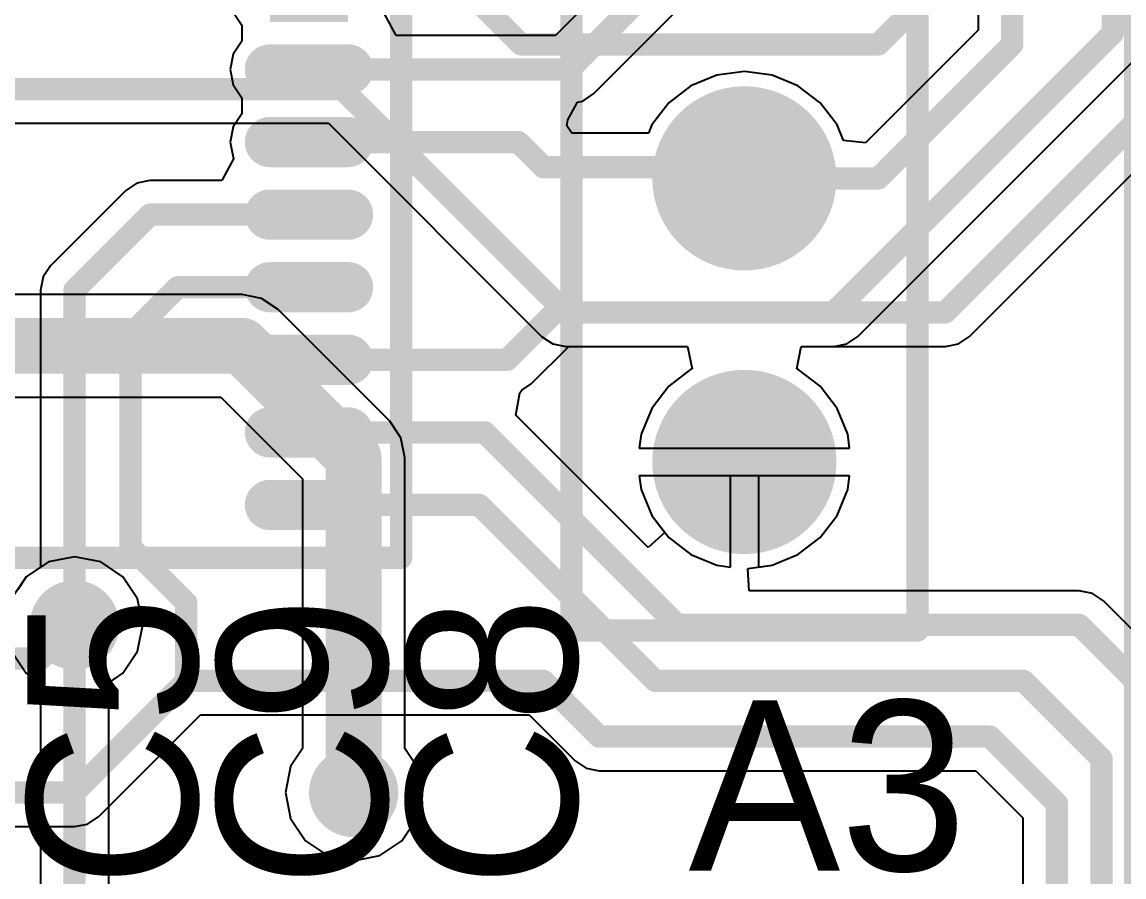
# Model space of a CAD drawing. Header units: millimetres. Extents: x -0.1 to 50.1, y -0.1 to 30.4.
# Drawn here: x 13.53 to 23.4, y 3.74 to 11.4 of the extents above; entities that cross this region are included whole.
import ezdxf

# ---------------------------------------------------------------- set-up
doc = ezdxf.new("R2010")
doc.units = ezdxf.units.MM
for name, color, linetype in [('BottomLayer', 5, 'Continuous'), ('BottomSolder', 6, 'Continuous'), ('MultiLayer', 9, 'Continuous'), ('TopLayer', 1, 'Continuous'), ('TopOverlay', 2, 'Continuous'), ('TopSolder', 216, 'Continuous')]:
    doc.layers.add(name, color=color, linetype=linetype)

msp = doc.modelspace()

# ---------------------------------------------------------------- linework, layer by layer
at = {"layer": 'BottomLayer'}
for p, q in [((21.0163, 8.5837), (23.5163, 11.0837)), ((12.5172, 10.4941), (16.2733, 10.4941)), ((16.2733, 10.4941), (18.1837, 8.5837)), ((15.5, 8.9588), (10.2038, 8.9588)), ((15.6756, 8.9239), (15.5, 8.9588)), ((15.8244, 8.8244), (15.6756, 8.9239)), ((16.8244, 7.8244), (15.8244, 8.8244)), ((18.1837, 8.5837), (18.1837, 8.5837)), ((18.1837, 8.5837), (18.2829, 8.5174)), ((18.2829, 8.5174), (18.4, 8.4941)), ((18.4, 8.4941), (18.4, 8.4941)), ((18.4, 8.4941), (19.4915, 8.4941)), ((19.4915, 8.4941), (19.5313, 8.2941)), ((20.4687, 8.2941), (20.5085, 8.4941)), ((20.5085, 8.4941), (20.8, 8.4941)), ((20.8, 8.4941), (20.9171, 8.5174)), ((20.8, 8.4941), (20.8, 8.4941)), ((20.9171, 8.5174), (21.0163, 8.5837)), ((19.5313, 8.2941), (19.5209, 8.2898)), ((20.4791, 8.2898), (20.4687, 8.2941)), ((19.5209, 8.2898), (19.3225, 8.1375)), ((20.6775, 8.1375), (20.4791, 8.2898)), ((19.3225, 8.1375), (19.1702, 7.9391)), ((20.8298, 7.9391), (20.6775, 8.1375)), ((10.2038, 8.0412), (15.31, 8.0412)), ((15.31, 8.0412), (16.0412, 7.31)), ((19.1702, 7.9391), (19.0745, 7.708)), ((20.9255, 7.708), (20.8298, 7.9391)), ((16.9239, 7.6756), (16.8244, 7.8244)), ((19.0745, 7.708), (19.0583, 7.585)), ((20.9417, 7.585), (20.9255, 7.708)), ((16.9588, 7.5), (16.9239, 7.6756)), ((19.0583, 7.585), (20, 7.585)), ((20, 7.585), (20.9417, 7.585)), ((16.9588, 4.8933), (16.9588, 7.5)), ((16.0412, 7.31), (16.0412, 4.8933)), ((19.875, 7.335), (19.0583, 7.335)), ((19.0583, 7.335), (19.0745, 7.212)), ((19.875, 6.5183), (19.875, 7.335)), ((20.9417, 7.335), (20.125, 7.335)), ((20.125, 7.335), (20.125, 6.5183)), ((20.9255, 7.212), (20.9417, 7.335)), ((19.0745, 7.212), (19.1702, 6.9809)), ((20.8298, 6.9809), (20.9255, 7.212)), ((19.1702, 6.9809), (19.3225, 6.7825)), ((20.6775, 6.7825), (20.8298, 6.9809)), ((19.3225, 6.7825), (19.5209, 6.6302)), ((20.4791, 6.6302), (20.6775, 6.7825)), ((19.5209, 6.6302), (19.752, 6.5345)), ((20.248, 6.5345), (20.4791, 6.6302)), ((13.7659, 6.5652), (13.5674, 6.4326)), ((14, 6.6118), (13.7659, 6.5652)), ((14.2341, 6.5652), (14, 6.6118)), ((14.4326, 6.4326), (14.2341, 6.5652)), ((19.752, 6.5345), (19.875, 6.5183)), ((20.125, 6.5183), (20.248, 6.5345)), ((13.5674, 6.4326), (13.4348, 6.2341)), ((14.5652, 6.2341), (14.4326, 6.4326)), ((14.6118, 6), (14.5652, 6.2341)), ((14.5652, 5.7659), (14.6118, 6)), ((13.4348, 5.7659), (13.5674, 5.5674)), ((14.4326, 5.5674), (14.5652, 5.7659)), ((13.5674, 5.5674), (13.6941, 5.4828)), ((14.3059, 5.4828), (14.4326, 5.5674)), ((13.6941, 5.4828), (13.6941, 2.7)), ((14.3059, 2.8267), (14.3059, 5.4828)), ((16.0412, 4.8933), (15.9348, 4.7341)), ((17.0652, 4.7341), (16.9588, 4.8933)), ((15.9348, 4.7341), (15.8882, 4.5)), ((17.1118, 4.5), (17.0652, 4.7341)), ((15.8882, 4.5), (15.9348, 4.2659)), ((17.0652, 4.2659), (17.1118, 4.5)), ((15.9348, 4.2659), (16.0674, 4.0674)), ((16.9326, 4.0674), (17.0652, 4.2659)), ((16.0674, 4.0674), (16.2659, 3.9348)), ((16.7341, 3.9348), (16.9326, 4.0674)), ((16.2659, 3.9348), (16.5, 3.8882)), ((16.5, 3.8882), (16.7341, 3.9348))]:
    msp.add_line(p, q, dxfattribs=at)
for points, const_width in [([(23.3, 11.3), (23.3, 14.5)], 0.2), ([(21.2, 11.2), (22.8, 12.8)], 0.2), ([(17.2, 12), (18, 11.2)], 0.2), ([(20.8, 8.8), (23.3, 11.3)], 0.2), ([(18, 11.2), (21.2, 11.2)], 0.2), ([(12, 10.8), (16.4, 10.8)], 0.2), ([(16.4, 10.8), (18.4, 8.8)], 0.2), ([(18.4, 8.8), (20.8, 8.8)], 0.2), ([(9.745, 8.5), (15.5, 8.5)], 0.5), ([(15.5, 8.5), (16.5, 7.5)], 0.5), ([(16.5, 4.5), (16.5, 7.5)], 0.5), ([(14, 2.7), (14, 6)], 0.2)]:
    msp.add_lwpolyline(points, dxfattribs=dict(at, const_width=const_width))
for points, const_width in [([(23.25, 11.3, 1), (23.35, 11.3, 1)], 0.1), ([(23.25, 11.3, 1), (23.35, 11.3, 1)], 0.1), ([(17.95, 11.2, 1), (18.05, 11.2, 1)], 0.1), ([(17.95, 11.2, 1), (18.05, 11.2, 1)], 0.1), ([(21.15, 11.2, 1), (21.25, 11.2, 1)], 0.1), ([(21.15, 11.2, 1), (21.25, 11.2, 1)], 0.1), ([(16.35, 10.8, 1), (16.45, 10.8, 1)], 0.1), ([(16.35, 10.8, 1), (16.45, 10.8, 1)], 0.1), ([(19.625, 10, 1), (20.375, 10, 1)], 0.75), ([(18.35, 8.8, 1), (18.45, 8.8, 1)], 0.1), ([(18.35, 8.8, 1), (18.45, 8.8, 1)], 0.1), ([(20.75, 8.8, 1), (20.85, 8.8, 1)], 0.1), ([(20.75, 8.8, 1), (20.85, 8.8, 1)], 0.1), ([(15.375, 8.5, 1), (15.625, 8.5, 1)], 0.25), ([(15.375, 8.5, 1), (15.625, 8.5, 1)], 0.25), ([(19.625, 7.46, 1), (20.375, 7.46, 1)], 0.75), ([(16.375, 7.5, 1), (16.625, 7.5, 1)], 0.25), ([(16.375, 7.5, 1), (16.625, 7.5, 1)], 0.25), ([(13.8, 6, 1), (14.2, 6, 1)], 0.4), ([(13.95, 6, 1), (14.05, 6, 1)], 0.1), ([(16.3, 4.5, 1), (16.7, 4.5, 1)], 0.4), ([(16.375, 4.5, 1), (16.625, 4.5, 1)], 0.25)]:
    msp.add_lwpolyline(points, format="xyb", close=True, dxfattribs=dict(at, const_width=const_width))
at = {"layer": 'BottomSolder', "const_width": 0.825}
for points in [[(19.5875, 10, 1), (20.4125, 10, 1)], [(19.5875, 7.46, 1), (20.4125, 7.46, 1)]]:
    msp.add_lwpolyline(points, format="xyb", close=True, dxfattribs=at)
at = {"layer": 'MultiLayer'}
for points, const_width in [([(19.625, 10, 1), (20.375, 10, 1)], 0.75), ([(19.625, 7.46, 1), (20.375, 7.46, 1)], 0.75), ([(13.8, 6, 1), (14.2, 6, 1)], 0.4), ([(16.3, 4.5, 1), (16.7, 4.5, 1)], 0.4)]:
    msp.add_lwpolyline(points, format="xyb", close=True, dxfattribs=dict(at, const_width=const_width))
at = {"layer": 'TopLayer'}
for p, q in [((22.0941, 13.0921), (22.0941, 11.3267)), ((19.05, 12.0226), (18.3083, 11.2809)), ((18.6513, 10.7587), (19.4826, 11.59)), ((15.4203, 11.4884), (15.4977, 11.3727)), ((16.8815, 11.2809), (16.7746, 11.4809)), ((15.4977, 11.3727), (15.4977, 11.2273)), ((18.3083, 11.2809), (16.8815, 11.2809)), ((22.0941, 11.3267), (21.0863, 10.3189)), ((15.4977, 11.2273), (15.4203, 11.1116)), ((15.4203, 11.1116), (15.3931, 10.975)), ((15.3931, 10.975), (15.4203, 10.8384)), ((20, 10.9582), (19.752, 10.9255)), ((20.248, 10.9255), (20, 10.9582)), ((19.752, 10.9255), (19.5209, 10.8298)), ((20.4791, 10.8298), (20.248, 10.9255)), ((15.4203, 10.8384), (15.4977, 10.7227)), ((19.5209, 10.8298), (19.3225, 10.6775)), ((20.6775, 10.6775), (20.4791, 10.8298)), ((15.4977, 10.7227), (15.4977, 10.5773)), ((18.4171, 10.5239), (18.506, 10.6832)), ((18.506, 10.6832), (18.5521, 10.6924)), ((18.5521, 10.6924), (18.6513, 10.7587)), ((19.3225, 10.6775), (19.1702, 10.4791)), ((20.8298, 10.4791), (20.6775, 10.6775)), ((15.4977, 10.5773), (15.4203, 10.4616)), ((18.4103, 10.4691), (18.4171, 10.5239)), ((18.4537, 10.4059), (18.4103, 10.4691)), ((19.1702, 10.4791), (19.1398, 10.4059)), ((20.8874, 10.34), (20.8298, 10.4791)), ((22.0163, 8.5837), (23.9834, 10.5508)), ((15.4203, 10.4616), (15.3931, 10.325)), ((19.1398, 10.4059), (18.4537, 10.4059)), ((15.3931, 10.325), (15.4203, 10.1884)), ((21.0863, 10.3189), (20.8874, 10.34)), ((15.4254, 10.1809), (15.3185, 9.9809)), ((15.4203, 10.1884), (15.4254, 10.1809)), ((14.675, 9.9809), (14.5579, 9.9576)), ((15.3185, 9.9809), (14.675, 9.9809)), ((14.4587, 9.8913), (13.7837, 9.2163)), ((14.5579, 9.9576), (14.4587, 9.8913)), ((14.4587, 9.8913), (14.4587, 9.8913)), ((13.7837, 9.2163), (13.7174, 9.1171)), ((13.7174, 9.1171), (13.6941, 9)), ((13.6941, 9), (13.6941, 9)), ((13.6941, 9), (13.6941, 6.5172)), ((18.0913, 8.1587), (18.4267, 8.4941)), ((18.4267, 8.4941), (19.4915, 8.4941)), ((19.4915, 8.4941), (19.5313, 8.2941)), ((20.4687, 8.2941), (20.5085, 8.4941)), ((20.5085, 8.4941), (21.8, 8.4941)), ((21.8, 8.4941), (21.9171, 8.5174)), ((21.8, 8.4941), (21.8, 8.4941)), ((21.9171, 8.5174), (22.0163, 8.5837)), ((19.5313, 8.2941), (19.5209, 8.2898)), ((20.4791, 8.2898), (20.4687, 8.2941)), ((19.5209, 8.2898), (19.3225, 8.1375)), ((20.6775, 8.1375), (20.4791, 8.2898)), ((17.9894, 8.0784), (18.0062, 8.1019)), ((18.0062, 8.1019), (18.0913, 8.1587)), ((19.3225, 8.1375), (19.1702, 7.9391)), ((20.8298, 7.9391), (20.6775, 8.1375)), ((17.952, 7.8805), (17.9894, 8.0784)), ((19.1702, 7.9391), (19.0745, 7.708)), ((20.9255, 7.708), (20.8298, 7.9391)), ((19.1371, 6.6955), (17.952, 7.8805)), ((19.0745, 7.708), (19.0583, 7.585)), ((20.9417, 7.585), (20.9255, 7.708)), ((19.0583, 7.585), (20, 7.585)), ((20, 7.585), (20.9417, 7.585)), ((20, 7.335), (19.0583, 7.335)), ((19.0583, 7.335), (19.0745, 7.212)), ((20.9417, 7.335), (20, 7.335)), ((20.9255, 7.212), (20.9417, 7.335)), ((19.0745, 7.212), (19.1702, 6.9809)), ((20.8298, 6.9809), (20.9255, 7.212)), ((19.1702, 6.9809), (19.2878, 6.8276)), ((20.6775, 6.7825), (20.8298, 6.9809)), ((19.2878, 6.8276), (19.1371, 6.6955)), ((20.4791, 6.6302), (20.6775, 6.7825)), ((20.248, 6.5345), (20.4791, 6.6302)), ((13.6941, 6.5172), (13.5674, 6.4326)), ((20.0309, 6.5059), (20.248, 6.5345)), ((13.5674, 6.4326), (13.491, 6.3182)), ((20.044, 6.3059), (20.0309, 6.5059)), ((23, 6.3059), (20.044, 6.3059)), ((23.117, 6.2826), (23, 6.3059)), ((23, 6.3059), (23, 6.3059)), ((23.2163, 6.2163), (23.117, 6.2826)), ((23.9834, 5.4492), (23.2163, 6.2163)), ((14.2163, 4.2837), (15.1267, 5.1941)), ((15.1267, 5.1941), (18.0733, 5.1941)), ((18.0733, 5.1941), (18.4837, 4.7837)), ((18.4837, 4.7837), (18.5829, 4.7174)), ((18.5829, 4.7174), (18.7, 4.6941)), ((18.7, 4.6941), (18.7, 4.6941)), ((18.7, 4.6941), (22.0733, 4.6941)), ((22.0733, 4.6941), (22.4941, 4.2733)), ((14.1171, 4.2174), (14.2163, 4.2837)), ((22.4941, 4.2733), (22.4941, 3.6805)), ((13.4079, 4.1941), (14, 4.1941)), ((14, 4.1941), (14.1171, 4.2174)), ((14, 4.1941), (14, 4.1941))]:
    msp.add_line(p, q, dxfattribs=at)
for points, const_width in [([(22.4, 11.2), (22.4, 13.71)], 0.2), ([(18.435, 10.975), (20, 12.54)], 0.2), ([(21.8, 8.8), (25, 12)], 0.2), ([(21.2, 10), (22.4, 11.2)], 0.2), ([(16.45, 10.975), (15.75, 10.975)], 0.3), ([(16.1, 10.975), (18.435, 10.975)], 0.2), ([(16.45, 10.325), (15.75, 10.325)], 0.3), ([(16.1, 10.325), (17.975, 10.325)], 0.2), ([(17.975, 10.325), (18.2, 10.1)], 0.2), ([(18.2, 10.1), (19.9, 10.1)], 0.2), ([(19.9, 10.1), (20, 10)], 0.2), ([(20, 10), (21.2, 10)], 0.2), ([(14, 9), (14.675, 9.675)], 0.2), ([(14.675, 9.675), (16.1, 9.675)], 0.2), ([(16.45, 9.675), (15.75, 9.675)], 0.3), ([(14, 6), (14, 9)], 0.2), ([(14.5, 8.6), (14.925, 9.025)], 0.2), ([(14.925, 9.025), (16.1, 9.025)], 0.2), ([(16.45, 9.025), (15.75, 9.025)], 0.3), ([(17.875, 8.375), (18.3, 8.8)], 0.2), ([(18.3, 8.8), (21.8, 8.8)], 0.2), ([(14.5, 6.7), (14.5, 8.6)], 0.2), ([(16.45, 8.375), (15.75, 8.375)], 0.3), ([(16.1, 8.375), (17.875, 8.375)], 0.2), ([(16.45, 7.725), (15.75, 7.725)], 0.3), ([(16.1, 7.725), (17.675, 7.725)], 0.2), ([(17.675, 7.725), (19.4, 6)], 0.2), ([(16.45, 7.075), (15.75, 7.075)], 0.3), ([(16.1, 7.075), (17.625, 7.075)], 0.2), ([(17.625, 7.075), (19.2, 5.5)], 0.2), ([(14.5, 6.7), (15, 6.2)], 0.2), ([(15, 5.5), (15, 6.2)], 0.2), ([(13.7, 5.7), (14, 6)], 0.2), ([(19.4, 6), (23, 6)], 0.2), ([(23, 6), (25, 4)], 0.2), ([(12.79, 5.7), (13.7, 5.7)], 0.2), ([(14, 4.5), (15, 5.5)], 0.2), ([(15, 5.5), (18.2, 5.5)], 0.2), ([(18.2, 5.5), (18.7, 5)], 0.2), ([(19.2, 5.5), (22.5, 5.5)], 0.2), ([(22.5, 5.5), (23.2, 4.8)], 0.2), ([(18.7, 5), (22.2, 5)], 0.2), ([(22.2, 5), (22.8, 4.4)], 0.2), ([(23.2, 1.3), (23.2, 4.8)], 0.2), ([(12.79, 4.5), (14, 4.5)], 0.2), ([(22.8, 1.3), (22.8, 4.4)], 0.2)]:
    msp.add_lwpolyline(points, dxfattribs=dict(at, const_width=const_width))
for points, const_width in [([(22.35, 11.2, 1), (22.45, 11.2, 1)], 0.1), ([(22.35, 11.2, 1), (22.45, 11.2, 1)], 0.1), ([(15.675, 10.975, 1), (15.825, 10.975, 1)], 0.15), ([(16.05, 10.975, 1), (16.15, 10.975, 1)], 0.1), ([(16.375, 10.975, 1), (16.525, 10.975, 1)], 0.15), ([(18.385, 10.975, 1), (18.485, 10.975, 1)], 0.1), ([(18.385, 10.975, 1), (18.485, 10.975, 1)], 0.1), ([(19.625, 10, 1), (20.375, 10, 1)], 0.75), ([(15.675, 10.325, 1), (15.825, 10.325, 1)], 0.15), ([(16.375, 10.325, 1), (16.525, 10.325, 1)], 0.15), ([(16.05, 10.325, 1), (16.15, 10.325, 1)], 0.1), ([(17.925, 10.325, 1), (18.025, 10.325, 1)], 0.1), ([(17.925, 10.325, 1), (18.025, 10.325, 1)], 0.1), ([(18.15, 10.1, 1), (18.25, 10.1, 1)], 0.1), ([(18.15, 10.1, 1), (18.25, 10.1, 1)], 0.1), ([(19.85, 10.1, 1), (19.95, 10.1, 1)], 0.1), ([(19.85, 10.1, 1), (19.95, 10.1, 1)], 0.1), ([(19.95, 10, 1), (20.05, 10, 1)], 0.1), ([(19.95, 10, 1), (20.05, 10, 1)], 0.1), ([(21.15, 10, 1), (21.25, 10, 1)], 0.1), ([(21.15, 10, 1), (21.25, 10, 1)], 0.1), ([(14.625, 9.675, 1), (14.725, 9.675, 1)], 0.1), ([(14.625, 9.675, 1), (14.725, 9.675, 1)], 0.1), ([(15.675, 9.675, 1), (15.825, 9.675, 1)], 0.15), ([(16.05, 9.675, 1), (16.15, 9.675, 1)], 0.1), ([(16.375, 9.675, 1), (16.525, 9.675, 1)], 0.15), ([(13.95, 9, 1), (14.05, 9, 1)], 0.1), ([(13.95, 9, 1), (14.05, 9, 1)], 0.1), ([(14.875, 9.025, 1), (14.975, 9.025, 1)], 0.1), ([(14.875, 9.025, 1), (14.975, 9.025, 1)], 0.1), ([(15.675, 9.025, 1), (15.825, 9.025, 1)], 0.15), ([(16.05, 9.025, 1), (16.15, 9.025, 1)], 0.1), ([(16.375, 9.025, 1), (16.525, 9.025, 1)], 0.15), ([(18.25, 8.8, 1), (18.35, 8.8, 1)], 0.1), ([(18.25, 8.8, 1), (18.35, 8.8, 1)], 0.1), ([(21.75, 8.8, 1), (21.85, 8.8, 1)], 0.1), ([(21.75, 8.8, 1), (21.85, 8.8, 1)], 0.1), ([(14.45, 8.6, 1), (14.55, 8.6, 1)], 0.1), ([(14.45, 8.6, 1), (14.55, 8.6, 1)], 0.1), ([(15.675, 8.375, 1), (15.825, 8.375, 1)], 0.15), ([(16.375, 8.375, 1), (16.525, 8.375, 1)], 0.15), ([(16.05, 8.375, 1), (16.15, 8.375, 1)], 0.1), ([(17.825, 8.375, 1), (17.925, 8.375, 1)], 0.1), ([(17.825, 8.375, 1), (17.925, 8.375, 1)], 0.1), ([(19.625, 7.46, 1), (20.375, 7.46, 1)], 0.75), ([(15.675, 7.725, 1), (15.825, 7.725, 1)], 0.15), ([(16.05, 7.725, 1), (16.15, 7.725, 1)], 0.1), ([(16.375, 7.725, 1), (16.525, 7.725, 1)], 0.15), ([(17.625, 7.725, 1), (17.725, 7.725, 1)], 0.1), ([(17.625, 7.725, 1), (17.725, 7.725, 1)], 0.1), ([(15.675, 7.075, 1), (15.825, 7.075, 1)], 0.15), ([(16.375, 7.075, 1), (16.525, 7.075, 1)], 0.15), ([(16.05, 7.075, 1), (16.15, 7.075, 1)], 0.1), ([(17.575, 7.075, 1), (17.675, 7.075, 1)], 0.1), ([(17.575, 7.075, 1), (17.675, 7.075, 1)], 0.1), ([(14.45, 6.7, 1), (14.55, 6.7, 1)], 0.1), ([(14.45, 6.7, 1), (14.55, 6.7, 1)], 0.1), ([(13.8, 6, 1), (14.2, 6, 1)], 0.4), ([(14.95, 6.2, 1), (15.05, 6.2, 1)], 0.1), ([(14.95, 6.2, 1), (15.05, 6.2, 1)], 0.1), ([(13.95, 6, 1), (14.05, 6, 1)], 0.1), ([(13.95, 6, 1), (14.05, 6, 1)], 0.1), ([(19.35, 6, 1), (19.45, 6, 1)], 0.1), ([(19.35, 6, 1), (19.45, 6, 1)], 0.1), ([(22.95, 6, 1), (23.05, 6, 1)], 0.1), ([(22.95, 6, 1), (23.05, 6, 1)], 0.1), ([(13.65, 5.7, 1), (13.75, 5.7, 1)], 0.1), ([(13.65, 5.7, 1), (13.75, 5.7, 1)], 0.1), ([(14.95, 5.5, 1), (15.05, 5.5, 1)], 0.1), ([(14.95, 5.5, 1), (15.05, 5.5, 1)], 0.1), ([(14.95, 5.5, 1), (15.05, 5.5, 1)], 0.1), ([(18.15, 5.5, 1), (18.25, 5.5, 1)], 0.1), ([(18.15, 5.5, 1), (18.25, 5.5, 1)], 0.1), ([(19.15, 5.5, 1), (19.25, 5.5, 1)], 0.1), ([(19.15, 5.5, 1), (19.25, 5.5, 1)], 0.1), ([(22.45, 5.5, 1), (22.55, 5.5, 1)], 0.1), ([(22.45, 5.5, 1), (22.55, 5.5, 1)], 0.1), ([(18.65, 5, 1), (18.75, 5, 1)], 0.1), ([(18.65, 5, 1), (18.75, 5, 1)], 0.1), ([(22.15, 5, 1), (22.25, 5, 1)], 0.1), ([(22.15, 5, 1), (22.25, 5, 1)], 0.1), ([(16.3, 4.5, 1), (16.7, 4.5, 1)], 0.4), ([(23.15, 4.8, 1), (23.25, 4.8, 1)], 0.1), ([(23.15, 4.8, 1), (23.25, 4.8, 1)], 0.1), ([(13.95, 4.5, 1), (14.05, 4.5, 1)], 0.1), ([(13.95, 4.5, 1), (14.05, 4.5, 1)], 0.1), ([(22.75, 4.4, 1), (22.85, 4.4, 1)], 0.1), ([(22.75, 4.4, 1), (22.85, 4.4, 1)], 0.1)]:
    msp.add_lwpolyline(points, format="xyb", close=True, dxfattribs=dict(at, const_width=const_width))
at = {"layer": 'TopOverlay', "const_width": 0.2}
for points in [[(23.5, 0.5), (23.5, 21.5)], [(18.45, 5.95), (18.45, 14.05)], [(21.55, 5.95), (21.55, 14.05)], [(16.925, 6.6), (16.925, 13.4)], [(8.875, 6.6), (16.925, 6.6)], [(18.45, 5.95), (21.55, 5.95)]]:
    msp.add_lwpolyline(points, dxfattribs=at)
at = {"layer": 'TopOverlay', "const_width": 0.1}
for points in [[(16.875, 6.6, 1), (16.975, 6.6, 1)], [(16.875, 6.6, 1), (16.975, 6.6, 1)], [(18.4, 5.95, 1), (18.5, 5.95, 1)], [(18.4, 5.95, 1), (18.5, 5.95, 1)], [(21.5, 5.95, 1), (21.6, 5.95, 1)], [(21.5, 5.95, 1), (21.6, 5.95, 1)]]:
    msp.add_lwpolyline(points, format="xyb", close=True, dxfattribs=at)
at = {"layer": 'TopSolder', "const_width": 0.45}
for points in [[(16.45, 11.625), (15.75, 11.625)], [(16.45, 10.975), (15.75, 10.975)], [(16.45, 10.325), (15.75, 10.325)], [(16.45, 9.675), (15.75, 9.675)], [(16.45, 9.025), (15.75, 9.025)], [(16.45, 8.375), (15.75, 8.375)], [(16.45, 7.725), (15.75, 7.725)], [(16.45, 7.075), (15.75, 7.075)]]:
    msp.add_lwpolyline(points, dxfattribs=at)
at = {"layer": 'TopSolder'}
for points, const_width in [([(15.6375, 10.975, 1), (15.8625, 10.975, 1)], 0.225), ([(16.3375, 10.975, 1), (16.5625, 10.975, 1)], 0.225), ([(19.5875, 10, 1), (20.4125, 10, 1)], 0.825), ([(15.6375, 10.325, 1), (15.8625, 10.325, 1)], 0.225), ([(16.3375, 10.325, 1), (16.5625, 10.325, 1)], 0.225), ([(15.6375, 9.675, 1), (15.8625, 9.675, 1)], 0.225), ([(16.3375, 9.675, 1), (16.5625, 9.675, 1)], 0.225), ([(15.6375, 9.025, 1), (15.8625, 9.025, 1)], 0.225), ([(16.3375, 9.025, 1), (16.5625, 9.025, 1)], 0.225), ([(15.6375, 8.375, 1), (15.8625, 8.375, 1)], 0.225), ([(16.3375, 8.375, 1), (16.5625, 8.375, 1)], 0.225), ([(19.5875, 7.46, 1), (20.4125, 7.46, 1)], 0.825), ([(15.6375, 7.725, 1), (15.8625, 7.725, 1)], 0.225), ([(16.3375, 7.725, 1), (16.5625, 7.725, 1)], 0.225), ([(15.6375, 7.075, 1), (15.8625, 7.075, 1)], 0.225), ([(16.3375, 7.075, 1), (16.5625, 7.075, 1)], 0.225)]:
    msp.add_lwpolyline(points, format="xyb", close=True, dxfattribs=dict(at, const_width=const_width))

# ---------------------------------------------------------------- texts
at = {"layer": 'TopOverlay'}
for s, p in [('C5', (15.1, 3.65)), ('C9', (16.8, 3.65)), ('C8', (18.5, 3.65))]:
    msp.add_text(s, height=1.524, rotation=90, dxfattribs=at).set_placement(p)
msp.add_text('A3', height=1.524, dxfattribs=at).set_placement((19.5, 3.8))

doc.saveas('drawing.dxf')
